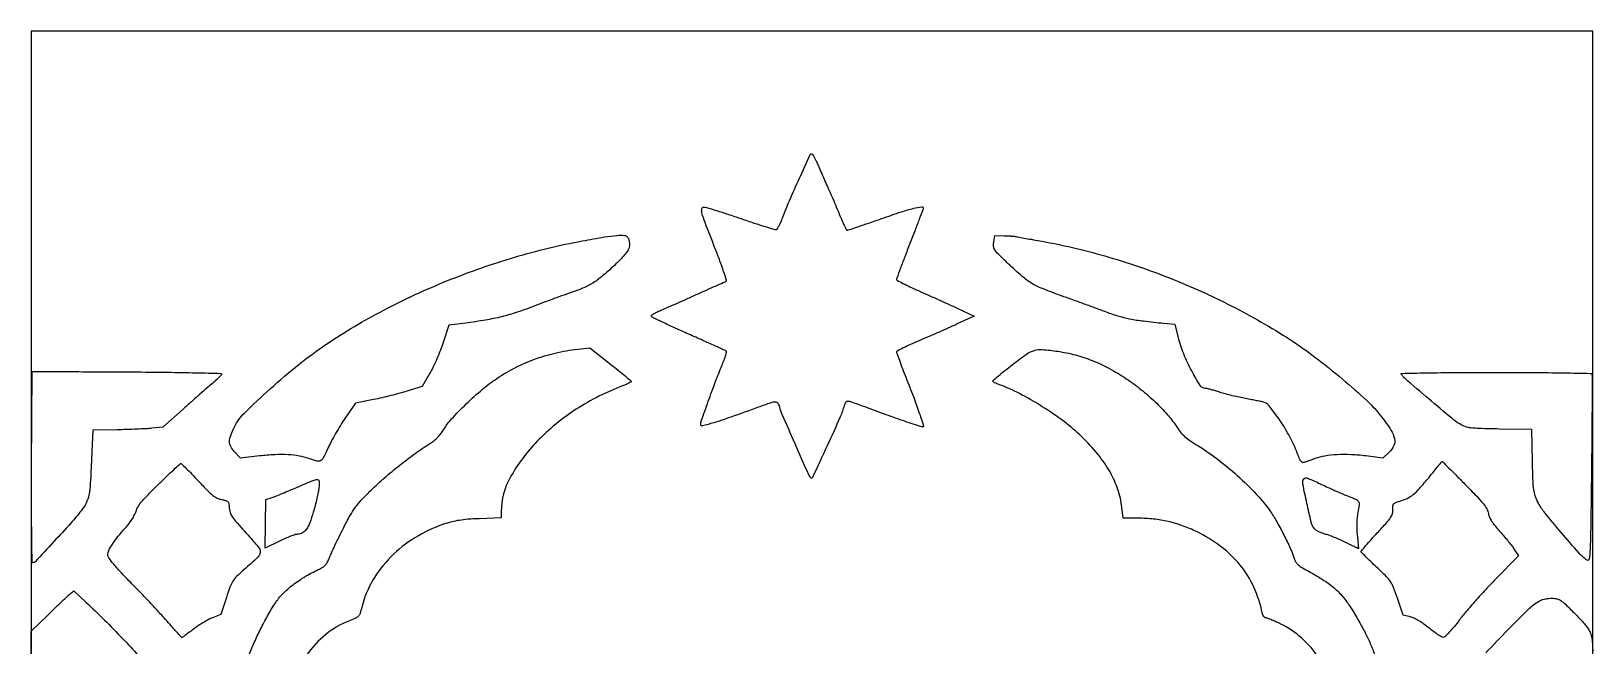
# Model space of a CAD drawing. Header units: millimetres. Extents: x 7 to 202, y 10 to 284.
# Drawn here: x 62.5 to 102.5, y 268.24 to 284 of the extents above; entities that cross this region are included whole.
import ezdxf

# ---------------------------------------------------------------- set-up
doc = ezdxf.new("R2010")
doc.units = ezdxf.units.MM
doc.layers.add('CUT', color=1, linetype='Continuous')
doc.layers.add('ENGRAVE', color=7, linetype='Continuous')

msp = doc.modelspace()

# ---------------------------------------------------------------- linework, layer by layer
at = {"layer": 'CUT'}
msp.add_lwpolyline([(62.5, 214), (102.5, 214), (102.5, 284), (62.5, 284)], close=True, dxfattribs=at)
at = {"layer": 'ENGRAVE', "extrusion": (0, 0, -1)}
for points in [[(-82.61, 280.665, -0.001539), (-82.655, 280.561, -0.000399), (-82.729, 280.394, -0.000406), (-82.813, 280.204, -0.000414), (-82.897, 280.015, 0.002168), (-82.985, 279.816, 0.001608), (-83.08, 279.596, 0.001625), (-83.168, 279.387, 0.003668), (-83.233, 279.228, -0.008934), (-83.287, 279.102, -0.013977), (-83.338, 278.995, -0.008038), (-83.384, 278.909, -0.271379), (-83.403, 278.898, -0.081848), (-83.431, 278.902, -0.00049), (-83.677, 278.985, -0.002027), (-83.958, 279.08, -0.001287), (-84.284, 279.194, 0.004629), (-84.791, 279.367, 0.018456), (-85.107, 279.458, 0.024515), (-85.307, 279.498, 0.458096), (-85.351, 279.461, 0.090067), (-85.347, 279.439, 0.000313), (-85.25, 279.183, 0.001681), (-85.14, 278.893, 0.001052), (-85.009, 278.554, -0.001497), (-84.877, 278.214, -0.002348), (-84.767, 277.921, -0.000607), (-84.672, 277.665, -0.088649), (-84.666, 277.634, -0.276775), (-84.68, 277.611, -0.003727), (-84.831, 277.532, -0.009309), (-85.011, 277.444, -0.005831), (-85.225, 277.346, 0.001501), (-85.471, 277.237, 0.001048), (-85.747, 277.113, 0.001057), (-86.012, 276.992, 0.002196), (-86.217, 276.897), (-86.651, 276.694), (-86.24, 276.5, 0.004308), (-86.042, 276.409, 0.001927), (-85.78, 276.292, 0.001907), (-85.501, 276.17, 0.002588), (-85.249, 276.063, -0.006188), (-85.027, 275.966, -0.009843), (-84.839, 275.877, -0.004165), (-84.683, 275.798, -0.273424), (-84.668, 275.773, -0.092786), (-84.673, 275.74, -0.001462), (-84.739, 275.56, -0.003814), (-84.817, 275.351, -0.002511), (-84.91, 275.112, 0.004011), (-85.097, 274.628, 0.007394), (-85.24, 274.232, 0.002553), (-85.352, 273.9, 0.283814), (-85.342, 273.856, 0.285127), (-85.311, 273.849, 0.000772), (-84.88, 273.995, 0.004296), (-84.401, 274.163, 0.002911), (-83.859, 274.362, -0.003314), (-83.52, 274.486, -0.070909), (-83.416, 274.507, -0.264869), (-83.361, 274.48, -0.087806), (-83.323, 274.395, 0.042969), (-83.224, 274.11, 0.003225), (-82.888, 273.364, 0.000752), (-82.513, 272.551, 0.522397), (-82.473, 272.544, 0.091639), (-82.417, 272.625, 0.000603), (-82.069, 273.413, 0.001222), (-81.739, 274.168, 0.040936), (-81.676, 274.355, -0.089765), (-81.631, 274.454, -0.246317), (-81.565, 274.489, -0.082546), (-81.445, 274.469, -0.005845), (-81.124, 274.355, 0.002843), (-80.419, 274.101, 0.011405), (-79.984, 273.958, 0.009967), (-79.691, 273.875, 0.491096), (-79.649, 273.907, 0.084725), (-79.666, 274.006, 0.001572), (-79.845, 274.509, 0.00439), (-80.03, 275.012, 0.007572), (-80.195, 275.427, -0.008956), (-80.246, 275.558, -0.013984), (-80.285, 275.673, -0.008075), (-80.313, 275.769, -0.268246), (-80.308, 275.792, -0.090757), (-80.284, 275.808, -0.000443), (-80.013, 275.932, -0.002018), (-79.703, 276.071, -0.001274), (-79.341, 276.231, 0.003334), (-78.98, 276.393, 0.005294), (-78.673, 276.536, 0.001507), (-78.409, 276.664, 0.20136), (-78.386, 276.691, 0.326562), (-78.393, 276.715, 0.020787), (-78.459, 276.758, 0.02407), (-78.548, 276.807, 0.014934), (-78.656, 276.855, -0.00496), (-78.809, 276.92, -0.001297), (-79.053, 277.027, -0.001317), (-79.33, 277.15, -0.001348), (-79.604, 277.274, 0.000542), (-79.86, 277.39, 0.000831), (-80.082, 277.49, 0.00027), (-80.275, 277.576, 0.023692), (-80.305, 277.588, -0.411951), (-80.315, 277.608, -0.002198), (-80.238, 277.838, -0.007412), (-80.143, 278.105, -0.004435), (-80.023, 278.42, 0.001709), (-79.76, 279.097, 0.025521), (-79.681, 279.338, 0.119862), (-79.679, 279.447, 0.353281), (-79.733, 279.49, 0.073534), (-79.798, 279.481, 0.00239), (-80.05, 279.403, 0.004542), (-80.348, 279.307, 0.003136), (-80.683, 279.193, -0.003544), (-81.015, 279.08, -0.005524), (-81.303, 278.989, -0.001874), (-81.552, 278.913, -0.165618), (-81.59, 278.915, -0.166015), (-81.615, 278.935, -0.01456), (-81.655, 279.007, -0.017841), (-81.699, 279.097, -0.012925), (-81.742, 279.201, 0.009918), (-81.925, 279.652, 0.004682), (-82.178, 280.227, 0.00069), (-82.453, 280.835, 0.294221), (-82.489, 280.859, 0.239438), (-82.508, 280.849, 0.018546), (-82.54, 280.802, 0.022154), (-82.575, 280.739, 0.014936)], [(-77.782, 278.71, 0.094783), (-77.827, 278.566, 0.126958), (-77.808, 278.431, 0.080228), (-77.714, 278.279, 0.020988), (-77.517, 278.069, 0.013722), (-77.2, 277.775, 0.032404), (-76.944, 277.578, 0.038618), (-76.695, 277.438, 0.029162), (-76.402, 277.322, -0.005686), (-76.214, 277.257, -0.002132), (-75.952, 277.162, -0.002112), (-75.667, 277.057, -0.002563), (-75.401, 276.956, 0.011987), (-74.947, 276.792, 0.01927), (-74.552, 276.677, 0.018576), (-74.14, 276.591, 0.010185), (-73.629, 276.514), (-73.196, 276.457), (-73.052, 276.014, 0.014727), (-72.983, 275.819, 0.009823), (-72.893, 275.601, 0.009894), (-72.797, 275.392, 0.019069), (-72.71, 275.229), (-72.511, 274.888), (-72.125, 274.767, 0.009233), (-71.944, 274.714, 0.004772), (-71.715, 274.654, 0.004741), (-71.479, 274.597, 0.007168), (-71.272, 274.552), (-70.806, 274.458), (-70.537, 274.067, -0.012151), (-70.421, 273.89, -0.00812), (-70.298, 273.683, -0.008178), (-70.184, 273.478, -0.015889), (-70.102, 273.31, 0.01144), (-69.981, 273.059, 0.148778), (-69.91, 272.985, 0.196253), (-69.818, 272.973, 0.022522), (-69.615, 273.039, -0.045729), (-69.37, 273.105, -0.030101), (-69.078, 273.138, -0.025923), (-68.74, 273.139, -0.016845), (-68.35, 273.106), (-67.864, 273.048), (-67.71, 273.216, 0.060379), (-67.613, 273.352, 0.125519), (-67.581, 273.477, 0.092279), (-67.609, 273.628, 0.023132), (-67.71, 273.857, 0.083476), (-67.961, 274.205, 0.01124), (-68.62, 274.826, 0.01388), (-69.366, 275.462, 0.021324), (-70.05, 275.965, 0.027751), (-71.53, 276.847, 0.024252), (-73.166, 277.603, 0.024017), (-74.886, 278.204, 0.025729), (-76.616, 278.622, 0.004691), (-77.183, 278.723, 0.022916), (-77.505, 278.762, 0.038501), (-77.703, 278.762, 0.2555)], [(-87.722, 278.735, -0.006851), (-87.77, 278.726, -0.000316), (-87.931, 278.696, -0.000525), (-88.123, 278.662, -0.000376), (-88.338, 278.623, 0.025692), (-90.004, 278.236, 0.024094), (-91.658, 277.673, 0.02404), (-93.254, 276.952, 0.025275), (-94.746, 276.092, 0.019405), (-95.386, 275.642, 0.012624), (-96.091, 275.077, 0.012176), (-96.723, 274.516, 0.041093), (-97.094, 274.108, 0.020231), (-97.332, 273.772, 0.092805), (-97.423, 273.551, 0.157319), (-97.404, 273.375, 0.095816), (-97.283, 273.201), (-97.128, 273.051), (-96.685, 273.107, -0.020551), (-96.31, 273.139, -0.024139), (-95.952, 273.137, -0.026421), (-95.636, 273.103, -0.048363), (-95.385, 273.038, 0.001443), (-95.301, 273.007, 0.001514), (-95.218, 272.977, 0.00145), (-95.146, 272.952, 0.006767), (-95.105, 272.938, 0.203127), (-95.063, 272.942, 0.114162), (-95.024, 272.976, 0.054296), (-94.983, 273.049, 0.012417), (-94.931, 273.181, -0.034591), (-94.744, 273.593, -0.025048), (-94.483, 274.025, -0.020331), (-94.213, 274.391, -0.176383), (-94.043, 274.494, -0.00182), (-93.986, 274.505, -0.000244), (-93.865, 274.529, -0.000282), (-93.722, 274.556, -0.000237), (-93.57, 274.585, 0.008508), (-93.405, 274.619, 0.006187), (-93.223, 274.662, 0.006253), (-93.051, 274.707, 0.013623), (-92.921, 274.747, -0.006948), (-92.813, 274.782, -0.008504), (-92.711, 274.811, -0.00728), (-92.624, 274.833, -0.058569), (-92.583, 274.838, 0.25539), (-92.445, 274.913, 0.020256), (-92.227, 275.286, 0.026741), (-92.023, 275.725, 0.034806), (-91.886, 276.147), (-91.804, 276.475), (-91.508, 276.503, 0.006884), (-90.995, 276.559, 0.019106), (-90.637, 276.617, 0.023889), (-90.332, 276.694, 0.017587), (-90.003, 276.807, -0.002309), (-89.774, 276.893, -0.001078), (-89.477, 277.002, -0.001068), (-89.165, 277.116, -0.001494), (-88.885, 277.216, 0.009721), (-88.404, 277.398, 0.041019), (-88.128, 277.535, 0.042957), (-87.884, 277.713, 0.011356), (-87.527, 278.037, 0.004153), (-87.271, 278.286, 0.050687), (-87.184, 278.391, 0.123817), (-87.153, 278.477, 0.068053), (-87.157, 278.59), (-87.187, 278.761), (-87.42, 278.755, 0.005041), (-87.515, 278.752, 0.005689), (-87.605, 278.747, 0.005228), (-87.682, 278.741, 0.030724)], [(-65.088, 275.261, 0.001562), (-65.993, 275.253, 0.002903), (-66.727, 275.24, 0.000362), (-67.363, 275.224, 0.406886), (-67.38, 275.207, 0.18883), (-67.371, 275.183, 0.009199), (-67.31, 275.12, 0.013884), (-67.233, 275.047, 0.009474), (-67.142, 274.968, -0.005304), (-67.017, 274.861, -0.001463), (-66.823, 274.692, -0.001478), (-66.604, 274.498, -0.001545), (-66.389, 274.306), (-65.874, 273.842), (-65.59, 273.815, 0.010263), (-65.44, 273.804, 0.002955), (-65.208, 273.792, 0.002972), (-64.946, 273.783, 0.00316), (-64.689, 273.777), (-64.074, 273.766), (-64.045, 273.034, 0.004838), (-64.014, 272.405, 0.034321), (-63.975, 272.102, 0.066541), (-63.906, 271.899, 0.052069), (-63.781, 271.701, 0.015592), (-63.515, 271.386, 0.004311), (-63.079, 270.909, 0.000808), (-62.597, 270.392, 0.20749), (-62.541, 270.368, 0.410222), (-62.523, 270.386, 0.000371), (-62.514, 271.048, 0.002852), (-62.509, 271.827, 0.001392), (-62.511, 272.82), (-62.523, 275.271), (-62.66, 275.273, 0.003761), (-62.763, 275.273, 0.000046), (-63.43, 275.27, 0.000137), (-64.2, 275.266, 0.00009)], [(-102.474, 275.208, 0.139577), (-102.484, 275.173, 0.000198), (-102.483, 274.475, 0.001622), (-102.479, 273.692, 0.000997), (-102.469, 272.771, 0.000533), (-102.449, 271.23, 0.008568), (-102.432, 270.71, 0.022576), (-102.408, 270.456, 0.560246), (-102.355, 270.433, 0.059074), (-102.15, 270.616, 0.005288), (-101.696, 271.14, 0.005503), (-101.256, 271.672, 0.054849), (-101.099, 271.916, 0.033411), (-101.028, 272.086, 0.04857), (-100.991, 272.244, 0.024554), (-100.972, 272.471, 0.002976), (-100.957, 272.973), (-100.938, 273.782), (-100.111, 273.797, 0.002603), (-99.596, 273.809, 0.024419), (-99.375, 273.826, 0.054875), (-99.232, 273.86, 0.048767), (-99.094, 273.926, 0.039311), (-98.889, 274.072, 0.002294), (-98.3, 274.57, 0.001366), (-97.692, 275.092, 0.076419), (-97.595, 275.206, 0.580631), (-97.606, 275.225, 0.000578), (-98.227, 275.237, 0.003139), (-98.987, 275.246, 0.001319), (-100.009, 275.249, 0.001498), (-100.961, 275.246, 0.002609), (-101.751, 275.237, 0.000333), (-102.444, 275.225, 0.255198)], [(-66.776, 272.471, -0.005811), (-67.015, 272.22, -0.030913), (-67.154, 272.093, -0.057044), (-67.264, 272.024, -0.070156), (-67.38, 271.988, 0.021868), (-67.474, 271.967, 0.088248), (-67.527, 271.943, 0.140464), (-67.555, 271.908, 0.092844), (-67.566, 271.858, -0.038469), (-67.585, 271.69, -0.094911), (-67.631, 271.575, -0.038073), (-67.736, 271.434, -0.002178), (-68.095, 271.029, 0.013366), (-68.335, 270.745, 0.213342), (-68.366, 270.626, 0.165311), (-68.303, 270.508, 0.00737), (-67.956, 270.194, -0.012553), (-67.761, 270.014, -0.0584), (-67.665, 269.896, -0.054064), (-67.595, 269.755, -0.009795), (-67.499, 269.477), (-67.357, 269.036), (-67.145, 268.956, -0.031341), (-67.045, 268.91, -0.013001), (-66.915, 268.837, -0.012804), (-66.779, 268.751, -0.016133), (-66.658, 268.664, 0.003652), (-66.552, 268.583, 0.005645), (-66.458, 268.515, 0.002059), (-66.377, 268.457, 0.153803), (-66.362, 268.453, 0.207333), (-66.347, 268.459, 0.001729), (-66.263, 268.55, 0.005744), (-66.166, 268.657, 0.003623), (-66.056, 268.783, -0.008316), (-65.904, 268.955, -0.002388), (-65.663, 269.215, -0.002402), (-65.389, 269.506, -0.002553), (-65.117, 269.788, 0.004475), (-64.813, 270.106, 0.013676), (-64.616, 270.329, 0.014469), (-64.487, 270.491, 0.161593), (-64.461, 270.569, 0.113722), (-64.488, 270.683, 0.031377), (-64.579, 270.844, 0.026207), (-64.721, 271.038, 0.014145), (-64.914, 271.263, -0.023147), (-65.001, 271.367, -0.020054), (-65.082, 271.484, -0.020686), (-65.147, 271.597, -0.048334), (-65.184, 271.687, 0.067812), (-65.239, 271.807, 0.032977), (-65.338, 271.944, 0.020878), (-65.5, 272.122, 0.005776), (-65.768, 272.389, 0.001657), (-65.972, 272.585, 0.002599), (-66.149, 272.753, 0.000684), (-66.304, 272.898, 0.096714), (-66.325, 272.911, 0.290026), (-66.346, 272.907, 0.002409), (-66.471, 272.787, 0.007496), (-66.613, 272.643, 0.004639)], [(-99.223, 272.387, 0.004445), (-99.528, 272.071, 0.021318), (-99.693, 271.883, 0.03816), (-99.785, 271.747, 0.085454), (-99.828, 271.631, -0.0581), (-99.857, 271.536, -0.036829), (-99.911, 271.434, -0.029733), (-99.992, 271.321, -0.015885), (-100.105, 271.19, 0.008433), (-100.208, 271.074, 0.00681), (-100.314, 270.946, 0.00689), (-100.41, 270.826, 0.017567), (-100.474, 270.735), (-100.599, 270.547), (-100.01, 269.944, -0.006944), (-99.76, 269.681, -0.005401), (-99.495, 269.388, -0.005463), (-99.254, 269.11, -0.013162), (-99.083, 268.897, 0.009639), (-98.948, 268.727, 0.014241), (-98.823, 268.583, 0.009377), (-98.715, 268.47, 0.199495), (-98.672, 268.453, 0.133844), (-98.63, 268.464, 0.012225), (-98.535, 268.523, 0.015128), (-98.425, 268.6, 0.011275), (-98.308, 268.692, -0.017549), (-98.177, 268.792, -0.019862), (-98.045, 268.878, -0.021374), (-97.924, 268.943, -0.05303), (-97.829, 268.977), (-97.643, 269.023), (-97.499, 269.456, -0.011717), (-97.401, 269.732, -0.056279), (-97.324, 269.881, -0.049733), (-97.212, 270.016, -0.007888), (-96.963, 270.255, 0.004221), (-96.813, 270.397, 0.006605), (-96.686, 270.523, 0.002354), (-96.579, 270.632, 0.194524), (-96.571, 270.654, 0.177699), (-96.579, 270.676, 0.001733), (-96.691, 270.808, 0.005443), (-96.824, 270.959, 0.003467), (-96.982, 271.132, -0.00491), (-97.22, 271.394, -0.035209), (-97.324, 271.529, -0.076058), (-97.37, 271.629, -0.0898), (-97.381, 271.733, 0.031504), (-97.38, 271.827, 0.162401), (-97.398, 271.875, 0.130637), (-97.444, 271.908, 0.017693), (-97.558, 271.946, -0.039773), (-97.749, 272.019, -0.059934), (-97.9, 272.115, -0.040387), (-98.062, 272.27, -0.009259), (-98.307, 272.558, 0.00044), (-98.436, 272.715, 0.000729), (-98.545, 272.848, 0.000028), (-98.644, 272.967, 0.223335), (-98.646, 272.968, 0.200054), (-98.649, 272.967, 0.000011), (-98.817, 272.797, 0.000437), (-99.003, 272.61, 0.000263)], [(-69.871, 272.291, 0.017942), (-69.852, 272.179, 0.00593), (-69.817, 272.016, 0.005897), (-69.773, 271.836, 0.006661), (-69.726, 271.664, 0.020067), (-69.636, 271.391, 0.065458), (-69.547, 271.223, 0.107646), (-69.446, 271.131, 0.131386), (-69.323, 271.098, -0.080424), (-69.264, 271.089, -0.010534), (-69.144, 271.046, -0.012023), (-69.004, 270.989, -0.009801), (-68.856, 270.921), (-68.489, 270.743), (-68.499, 271.365), (-68.509, 271.987), (-68.674, 272.043, -0.01326), (-68.766, 272.077, -0.002607), (-68.93, 272.143, -0.002764), (-69.119, 272.222, -0.002561), (-69.313, 272.305, 0.003725), (-69.719, 272.479, 0.10562), (-69.831, 272.499, 0.392632), (-69.878, 272.453, 0.045276)], [(-95.593, 272.357, -0.004074), (-95.768, 272.276, -0.003613), (-95.952, 272.194, -0.003628), (-96.118, 272.123, -0.011085), (-96.232, 272.078, 0.01588), (-96.431, 271.997, 0.153852), (-96.498, 271.938, 0.167545), (-96.516, 271.853, 0.019707), (-96.485, 271.659, -0.023417), (-96.464, 271.523, -0.019906), (-96.455, 271.378, -0.018872), (-96.456, 271.225, -0.016206), (-96.47, 271.064, 0.00426), (-96.483, 270.937, 0.007153), (-96.492, 270.83, 0.00206), (-96.498, 270.739, 0.432031), (-96.492, 270.733, 0.111658), (-96.481, 270.736, 0.000733), (-96.39, 270.78, 0.002873), (-96.285, 270.83, 0.001825), (-96.164, 270.891, -0.011692), (-96.028, 270.955, -0.009457), (-95.88, 271.018, -0.009582), (-95.741, 271.071, -0.024236), (-95.638, 271.102, 0.029478), (-95.546, 271.131, 0.035984), (-95.464, 271.169, 0.040225), (-95.399, 271.213, 0.080552), (-95.357, 271.259, 0.085353), (-95.289, 271.416, 0.005823), (-95.179, 271.891, 0.004123), (-95.075, 272.381, 0.142472), (-95.085, 272.497, 0.193991), (-95.122, 272.537, 0.178771), (-95.177, 272.541, 0.040823), (-95.283, 272.502, 0.002447)]]:
    msp.add_lwpolyline(points, format="xyb", close=True, dxfattribs=at)
for points in [[(-68.062, 267.951, 0.014894), (-68.194, 268.28, 0.012133), (-68.354, 268.624, 0.011934), (-68.533, 268.967, 0.012926), (-68.724, 269.291, 0.048981), (-68.915, 269.539, 0.035828), (-69.17, 269.774, 0.032455), (-69.484, 269.993, 0.025089), (-69.851, 270.191, -0.025963), (-69.966, 270.253, -0.067799), (-70.039, 270.312, -0.070187), (-70.092, 270.387, -0.029372), (-70.142, 270.501, 0.017348), (-70.189, 270.616, 0.003764), (-70.279, 270.81, 0.00392), (-70.386, 271.033, 0.003743), (-70.498, 271.258, 0.009562), (-70.67, 271.581, 0.030995), (-70.801, 271.785, 0.031176), (-70.956, 271.972, 0.009761), (-71.21, 272.231, 0.014379), (-71.552, 272.547, 0.011332), (-71.939, 272.869, 0.011439), (-72.335, 273.17, 0.016047), (-72.703, 273.418, -0.027644), (-72.811, 273.495, -0.027752), (-72.91, 273.583, -0.028682), (-72.995, 273.678, -0.035603), (-73.062, 273.776, 0.052884), (-73.269, 274.056, 0.015516), (-73.643, 274.44, 0.016172), (-74.06, 274.817, 0.028994), (-74.429, 275.095, 0.029915), (-74.925, 275.383, 0.031546), (-75.443, 275.604, 0.031121), (-75.99, 275.761, 0.027569), (-76.576, 275.857), (-76.81, 275.881), (-77.338, 275.462, 0.002849), (-77.541, 275.3, 0.004552), (-77.712, 275.158, 0.001134), (-77.859, 275.033, 0.198834), (-77.868, 275.015, 0.291328), (-77.861, 275.001, 0.011494), (-77.806, 274.972, 0.017195), (-77.737, 274.939, 0.010936), (-77.654, 274.906, -0.053851), (-76.463, 274.306, -0.057301), (-75.455, 273.476, -0.064208), (-74.769, 272.553, -0.128437), (-74.541, 271.679), (-74.541, 271.521), (-73.982, 271.498, -0.008523), (-73.684, 271.481, -0.020437), (-73.464, 271.455, -0.024365), (-73.271, 271.415, -0.018314), (-73.063, 271.353, -0.056381), (-72.331, 271.009, -0.060057), (-71.711, 270.515, -0.062413), (-71.246, 269.908, -0.070473), (-70.968, 269.229, 0.017836), (-70.923, 269.073, 0.10475), (-70.88, 268.999, 0.100664), (-70.81, 268.948, 0.015861), (-70.653, 268.881, -0.079161), (-70.048, 268.529, -0.069932), (-69.553, 267.993, -0.063789)], [(-95.49, 267.917, -0.064671), (-95.046, 268.434, -0.070895), (-94.497, 268.801, -0.006532), (-94.371, 268.86, -0.008832), (-94.255, 268.909, -0.006353), (-94.158, 268.948, -0.090625), (-94.121, 268.954, 0.181932), (-94.097, 268.963, 0.065201), (-94.073, 268.991, 0.054023), (-94.052, 269.032, 0.041354), (-94.037, 269.08, -0.054335), (-93.819, 269.743, -0.063407), (-93.471, 270.307, -0.061652), (-92.983, 270.778, -0.047432), (-92.352, 271.165, -0.027292), (-91.991, 271.318, -0.030186), (-91.627, 271.425, -0.030005), (-91.252, 271.488, -0.026348), (-90.854, 271.509), (-90.471, 271.509), (-90.439, 271.789, -0.053879), (-90.336, 272.248, -0.047179), (-90.135, 272.696, -0.042048), (-89.829, 273.143, -0.028455), (-89.411, 273.599, -0.032127), (-88.966, 273.98, -0.020101), (-88.401, 274.37, -0.020175), (-87.814, 274.709, -0.035559), (-87.3, 274.933, 0.014872), (-87.235, 274.958, 0.022459), (-87.18, 274.984, 0.018731), (-87.138, 275.009, 0.256922), (-87.129, 275.024, 0.22047), (-87.138, 275.043, 0.001593), (-87.278, 275.161, 0.005619), (-87.442, 275.295, 0.003522), (-87.637, 275.448, 0.010523), (-88.006, 275.722, 0.082546), (-88.197, 275.815, 0.093315), (-88.399, 275.836, 0.015208), (-88.792, 275.791, 0.028402), (-89.25, 275.697, 0.030506), (-89.682, 275.554, 0.029288), (-90.109, 275.354, 0.022587), (-90.55, 275.088, 0.022244), (-90.929, 274.811, 0.020772), (-91.29, 274.495, 0.021723), (-91.601, 274.172, 0.037618), (-91.827, 273.876, -0.024305), (-91.936, 273.724, -0.040699), (-92.043, 273.609, -0.034793), (-92.179, 273.502, -0.013041), (-92.383, 273.371, 0.028405), (-92.914, 273.005, 0.02081), (-93.462, 272.543, 0.021152), (-93.946, 272.059, 0.041716), (-94.279, 271.63, 0.019082), (-94.447, 271.35, 0.010585), (-94.631, 270.996, 0.009599), (-94.79, 270.656, 0.044001), (-94.861, 270.45, -0.099492), (-94.895, 270.38, -0.059739), (-94.958, 270.313, -0.037881), (-95.063, 270.239, -0.011375), (-95.233, 270.142, 0.019364), (-95.616, 269.916, 0.037724), (-95.899, 269.702, 0.042427), (-96.125, 269.466, 0.032822), (-96.329, 269.175, 0.007766), (-96.532, 268.829, 0.013549), (-96.689, 268.535, 0.01498), (-96.818, 268.255, 0.012801), (-96.937, 267.953)], [(-62.501, 266.948), (-62.5, 268.614), (-62.922, 269.025, 0.00143), (-63.092, 269.19, 0.001649), (-63.256, 269.347, 0.001476), (-63.396, 269.479, 0.009633), (-63.467, 269.543), (-63.59, 269.65), (-63.9, 269.36, 0.007667), (-64.378, 268.898, 0.007937), (-64.835, 268.428, 0.002869), (-65.245, 267.987, 0.188116)], [(-99.763, 268.057, 0.003773), (-100.332, 268.652, 0.008146), (-100.883, 269.201, 0.070348), (-101.163, 269.403, 0.056404), (-101.215, 269.424, 0.02113), (-101.291, 269.441, 0.020617), (-101.376, 269.452, 0.023523), (-101.458, 269.456, 0.057303), (-101.584, 269.442, 0.092003), (-101.682, 269.399, 0.044361), (-101.801, 269.302, 0.005029), (-102.047, 269.057, 0.00721), (-102.255, 268.839, 0.030063), (-102.37, 268.699, 0.050054), (-102.435, 268.588, 0.066732), (-102.469, 268.475, 0.040114), (-102.501, 268.083, 0.001231)]]:
    msp.add_lwpolyline(points, format="xyb", dxfattribs=at)

doc.saveas('drawing.dxf')
